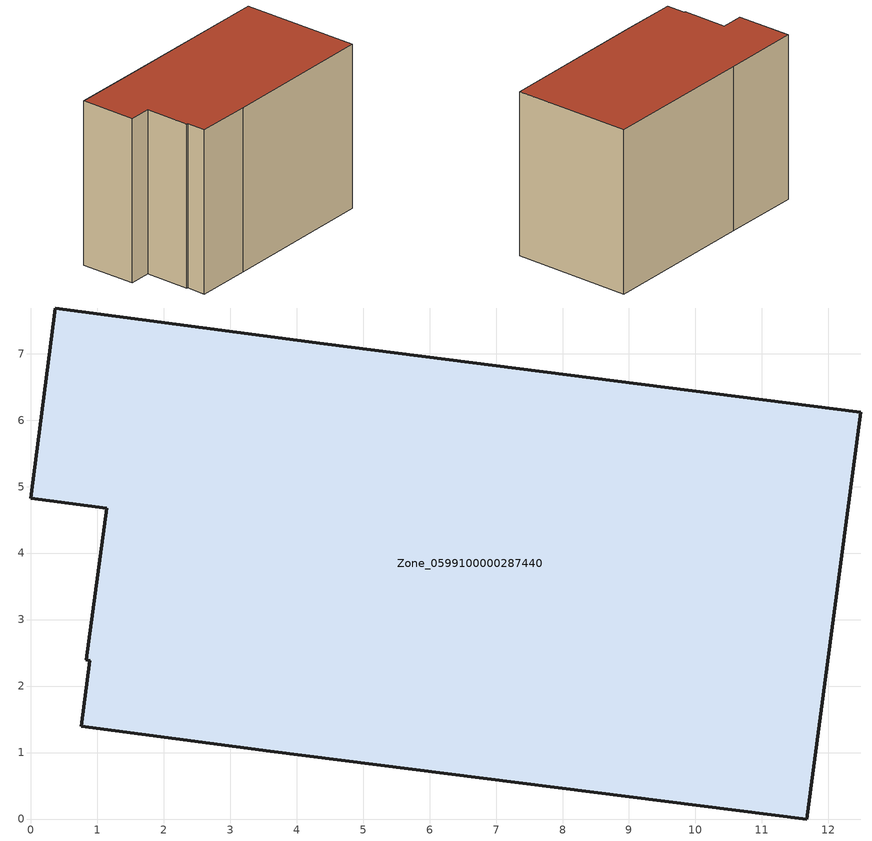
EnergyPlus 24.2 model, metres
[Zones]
Zone_0599100000287440
 floor ground (C_G): 11.67,0 3.6,1.02 0.76,1.4 0.89,2.38 0.83,2.4 1.14,4.68 0,4.83 0.37,7.69 4.41,7.15 12.49,6.12 z0
 wall outside (C_F): 4.41,7.15 0.37,7.69 0,4.83 1.14,4.68 0.83,2.4 0.89,2.38 0.76,1.4 3.6,1.02 11.67,0 12.49,6.12 4.41,7.15 z0:8.54
 roof outside (C_R): 0.83,2.4 0.89,2.38 0.76,1.4 3.6,1.02 11.67,0 12.49,6.12 4.41,7.15 0.37,7.69 0,4.83 1.14,4.68 z8.54
[BUILDING]
Pand.0599100000287440: North Axis=0; Terrain=City; Loads Convergence Tolerance Value=0.04; Temperature Convergence Tolerance Value=0.4; Solar Distribution=FullExterior; Maximum Number of Warmup Days=25; Minimum Number of Warmup Days=1
[Site:Location]
Rotterdam.The.Hague.AP_ZH_NLD Design_Conditions: Latitude=51.96; Longitude=4.45; Time Zone=1; Elevation=-4.5
[SITE:GROUNDTEMPERATURE:BUILDINGSURFACE]
18, 18, 18, 18, 18, 18, 18, 18, 18, 18, 18, 18
[MATERIAL] Thermal Absorptance=0.9; Solar Absorptance=0.7; Visible Absorptance=0.7
Name | Roughness | Thickness | Conductivity | Density | Specific Heat
G.TI.1946-1964 | MediumSmooth | 0.15 | 1 | 540 | 1210
F.TI.1946-1964 | Rough | 0.3 | 0.857143 | 1920 | 840
R.TI.1946-1964 | MediumRough | 0.2 | 0.277778 | 1500 | 1000
[CONSTRUCTION]
C_G: G.TI.1946-1964
C_F: F.TI.1946-1964
C_R: R.TI.1946-1964
[ZONE]
Zone_0599100000287440: Type=1; Multiplier=1; Ceiling Height=Autocalculate; Volume=Autocalculate; Floor Area=autocalculate; Part of Total Floor Area=Yes
[ZONEINFILTRATION:DESIGNFLOWRATE]
Infil_Zone_0599100000287440: Zone or ZoneList or Space or SpaceList=Zone_0599100000287440; Schedule=AlwaysOn; Design Flow Rate Calculation Method=Flow/Area; Flow Rate per Floor Area=0.003; Constant Term Coefficient=1; Temperature Term Coefficient=0; Velocity Term Coefficient=0; Velocity Squared Term Coefficient=0
[HVACTEMPLATE:ZONE:IDEALLOADSAIRSYSTEM]
Zone_0599100000287440: Maximum Heating Supply Air Temperature=50; Minimum Cooling Supply Air Temperature=13; Maximum Heating Supply Air Humidity Ratio=0.0156; Minimum Cooling Supply Air Humidity Ratio=0.0077; Heating Limit=NoLimit; Cooling Limit=NoLimit; Dehumidification Control Type=ConstantSensibleHeatRatio; Cooling Sensible Heat Ratio=0.7; Dehumidification Setpoint=60; Humidification Control Type=None; Humidification Setpoint=30; Outdoor Air Method=None; Outdoor Air Flow Rate per Person=0.00944; Outdoor Air Flow Rate per Zone Floor Area=0; Outdoor Air Flow Rate per Zone=0; Demand Controlled Ventilation Type=None; Outdoor Air Economizer Type=NoEconomizer; Heat Recovery Type=None; Sensible Heat Recovery Effectiveness=0.7; Latent Heat Recovery Effectiveness=0.65
[ZONECONTROL:THERMOSTAT]
ThermostatControl_Zone_0599100000287440: Zone or ZoneList=Zone_0599100000287440; Control Type Schedule=DualSetpointControlType; Control 1=Thermostat_Zone_0599100000287440; Temperature Difference Between Cutout And Setpoint=0
[THERMOSTATSETPOINT:DUALSETPOINT]
Thermostat_Zone_0599100000287440: Heating Setpoint Temperature Schedule=HeatingSetpoint_Zone_0599100000287440; Cooling Setpoint Temperature Schedule=CoolingSetpoint_Zone_0599100000287440
[SCHEDULE:COMPACT]
HeatingSetpoint_Zone_0599100000287440: Through: 12/31, For: AllDays, Until: 24:00, 21
CoolingSetpoint_Zone_0599100000287440: Through: 12/31, For: AllDays, Until: 24:00, 24
DualSetpointControlType: Through: 12/31, For: AllDays, Until: 24:00, 4
AlwaysOn: Through: 12/31, For: AllDays, Until: 24:00, 1
